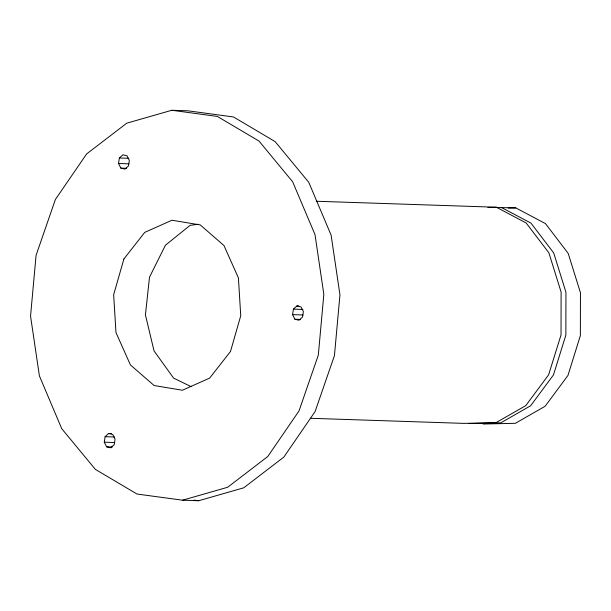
<?xml version="1.0" encoding="UTF-8"?>
<svg xmlns="http://www.w3.org/2000/svg" width="611" height="611" viewBox="0 0 611 611"><rect width="100%" height="100%" fill="white"/><g stroke="black" fill="none" stroke-linecap="round" stroke-linejoin="round"><path stroke-width="0.92" d="M118.534 163.496L119.366 157.989L122.872 154.804L126.996 155.805L129.333 160.41L128.501 165.925L124.995 169.11L120.863 168.109L118.534 163.496L128.959 163.847M108.613 433.505L112.745 434.505L115.074 439.11L114.242 444.625L110.736 447.81L106.604 446.809L104.275 442.204L105.107 436.689L108.613 433.505L111.454 433.596M296.915 305.928L301.047 306.928L303.377 311.541L302.544 317.048L299.039 320.24L294.907 319.24L292.577 314.627L293.41 309.12L296.915 305.928L298.81 305.989M171.806 110.27L126.752 123.185L86.64 153.926L55.395 199.469L36.064 255.367L30.55 316.147L39.387 375.857L61.719 428.662L95.354 469.378L137.001 494.032L182.582 500.195L198.697 500.73L243.743 487.815L283.863 457.074L315.108 411.531L334.438 355.633L339.953 294.853L331.116 235.143L308.784 182.338L275.149 141.622L233.501 116.968L187.921 110.805L171.806 110.27L217.386 116.434L259.033 141.08L292.669 181.803L315.001 234.601L323.838 294.319L318.323 355.098L298.993 410.989L267.748 456.539L227.636 487.273L182.582 500.195M198.346 224.245L190.082 225.352L165.436 245.21L149.496 277.18L145.433 314.909L154.041 350.928L173.616 378.117L191.121 386.626M487.906 207.435L496.438 207.244L526.155 222.977L548.861 252.771L561.112 292.096L561.028 334.935L548.625 374.803L525.788 405.612L496.01 422.667L463.795 423.385L310.342 418.275M496.529 207.511L515.768 207.885L545.486 223.618L568.199 253.412L580.45 292.738L580.366 335.576L567.963 375.444L545.127 406.254L515.348 423.308L483.133 424.026M508.192 208.053L515.768 207.885M468.629 423.545L500.844 422.827L530.623 405.773L553.459 374.963L565.862 335.095L565.946 292.257L553.696 252.931L530.99 223.137L501.264 207.404M119.366 157.989L128.845 158.302M120.863 168.109L126.553 168.3M316.284 201.248L496.438 207.244M293.41 309.12L302.888 309.433M292.577 314.627L303.003 314.971M294.907 319.24L300.597 319.423M105.107 436.689L114.585 437.002M104.275 442.204L114.7 442.547M106.604 446.809L112.294 447M194.046 500.103L198.697 500.73M123.903 258.965L113.654 294.701L115.975 332.537L130.426 364.943L154.148 385.549L182.422 390.23L209.672 378.079L230.484 351.501L240.742 315.765L238.412 277.929L223.962 245.523L200.24 224.917L171.974 220.235L144.715 232.386L123.903 258.965"/></g></svg>
